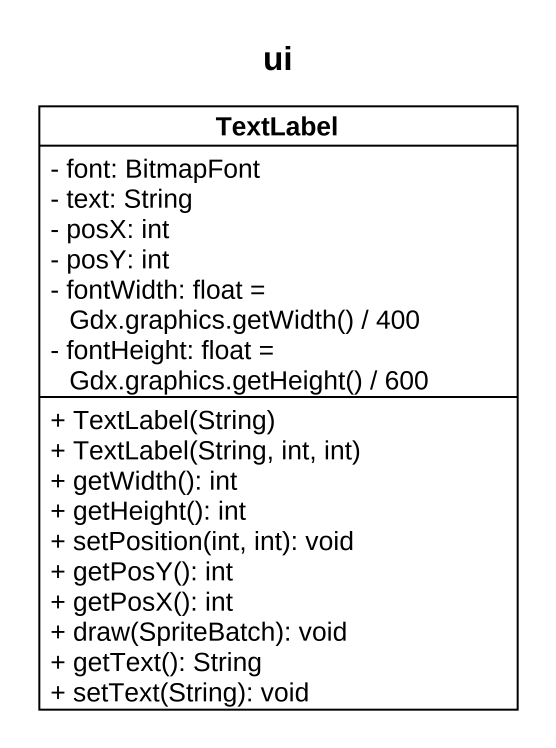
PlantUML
@startuml
title ui
hide circle
hide empty members
skinparam classAttributeIconSize 0
class TextLabel {
  - font: BitmapFont
  - text: String
  - posX: int
  - posY: int
  {field} - fontWidth: float = Gdx.graphics.getWidth() / 400
  {field} - fontHeight: float = Gdx.graphics.getHeight() / 600
  + TextLabel(String)
  + TextLabel(String, int, int)
  + getWidth(): int
  + getHeight(): int
  + setPosition(int, int): void
  + getPosY(): int
  + getPosX(): int
  + draw(SpriteBatch): void
  + getText(): String
  + setText(String): void
}
@enduml
